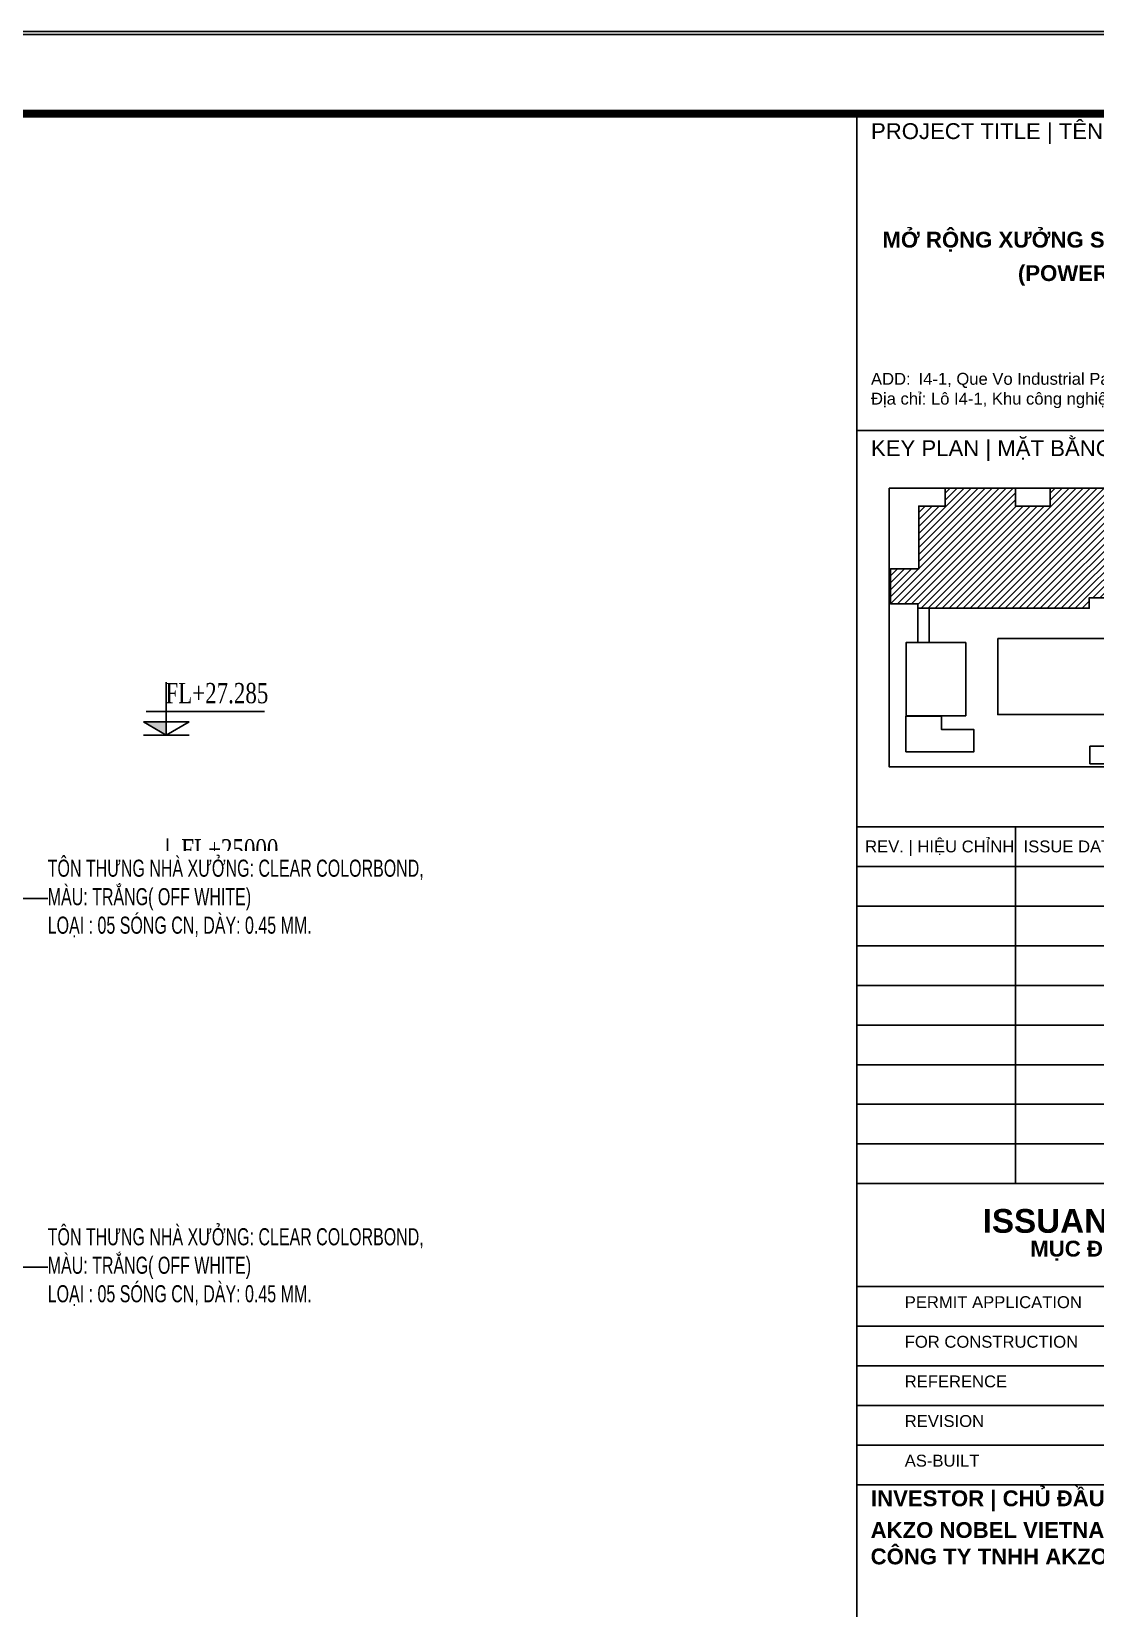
# Model space of a CAD drawing. Header units: inches. Extents: x 340055 to 349452, y -34649 to -30845.
# Drawn here: x 345336.8 to 345492.5, y -31993.2 to -31762.4 of the extents above; entities that cross this region are included whole.
import ezdxf

# ---------------------------------------------------------------- set-up
doc = ezdxf.new("R2010")
doc.units = ezdxf.units.IN
doc.header["$MEASUREMENT"] = 0
for name, color, linetype in [('250', 250, 'Continuous'), ('3', 3, 'Continuous'), ('NET IN', 3, 'Continuous')]:
    doc.layers.add(name, color=color, linetype=linetype)
for name, color, linetype, lineweight in [('TL-TIILE BLOCK A2$0$TL-TITLE BLOCK - TEXT @ 1', 7, 'Continuous', 25), ('TL-TIILE BLOCK A2$0$TL-TITLE BLOCK 1', 7, 'Continuous', 50), ('TL-TIILE BLOCK A2$0$TL-TITLE BLOCK 2', 7, 'Continuous', 25), ('TL-TITLE BLOCK - TEXT', 7, 'Continuous', 25)]:
    doc.layers.add(name, color=color, linetype=linetype, lineweight=lineweight)
doc.styles.add('ST1H', font='vnshxh.shx', dxfattribs={"width": 0.7})
doc.styles.add('TL-TIILE BLOCK A2$0$MEP-TEXT T.BLOCK 1', font='arial.ttf', dxfattribs={"height": 1.5})
doc.styles.add('TL-TIILE BLOCK A2$0$MEP-TEXT T.BLOCK 2', font='arial.ttf')
doc.styles.add('TL-TIILE BLOCK A2$0$MEP-TEXT T.BLOCK 3', font='arial.ttf', dxfattribs={"height": 3})
doc.styles.add('vntimeh.shx', font='vntimeh.shx', dxfattribs={"width": 0.8, "bigfont": 'bigfont.shx'})
doc.dimstyles.new('3', dxfattribs={"dimtxt": 3.5, "dimasz": 1.8, "dimexe": 1, "dimexo": 0, "dimgap": 1, "dimtad": 1, "dimdec": 0, "dimlfac": 3, "dimzin": 0, "dimdsep": 46, "dimtxsty": 'ST1H', "dimblk": 'OBLIQUE', "dimcen": 1, "dimdle": 1, "dimclrd": 8, "dimclre": 8, "dimclrt": 3, "dimadec": 0, "dimazin": 0, "dimtfac": 1, "dimtdec": 0, "dimtix": 1, "dimtofl": 0, "dimtmove": 1, "dimatfit": 3, "dimfxl": 0, "dimtolj": 1, "dimtzin": 0, "dimlwd": -1, "dimlwe": -1, "dimarcsym": 0})

# ---------------------------------------------------------------- blocks, each defined once
blk = doc.blocks.new('cos')
at = {"color": 8}
for p, q in [((0, 0), (0, 7.82)), ((-3, 3.49), (14.52, 3.49)), ((0, 1.99), (-3.39, 1.99)), ((0, 0), (-3.39, 1.99)), ((0, 1.99), (3.39, 1.99)), ((0, 0), (3.39, 1.99))]:
    blk.add_line(p, q, dxfattribs=at)
at = {"color": 4}
for p in [(-3.39, 0), (3.39, 0)]:
    blk.add_line(p, (0, 0), dxfattribs=at)
at = {"color": 8}
blk.add_solid([(0, 0), (-3.39, 1.99), (0, 1.99)], dxfattribs=at)
at = {"layer": '3', "color": 3, "style": 'vntimeh.shx', "width": 0.75}
blk.add_attdef('DSD', (1.32, 4.73), '', height=3, dxfattribs=at)
blk = doc.blocks.new('_Oblique')
at = {"color": 0, "linetype": 'ByBlock', "lineweight": -2}
blk.add_line((-0.5, -0.5), (0.5, 0.5), dxfattribs=at)
blk = doc.blocks.new('kt kien truc 1')
at = {"layer": 'TL-TITLE BLOCK - TEXT', "ltscale": 5}
h = blk.add_hatch(dxfattribs=at)
h.set_pattern_fill('ANSI31', color=252, scale=5)
h.set_pattern_definition([(45, (0.60566, 1.00843), (-0.44194174, 0.44194174), [])])
h.paths.add_polyline_path([(545.12, 360.52), (542.22, 360.52), (542.22, 362.74), (533.38, 362.74), (533.38, 360.49), (529, 360.49), (529, 362.74), (520.15, 362.74), (520.15, 360.49), (516.81, 360.49), (516.81, 352.55), (513.24, 352.56), (513.24, 348.16), (516.7, 348.16), (516.7, 347.6), (538.32, 347.6), (538.32, 348.92), (545.12, 348.92)])
at = {"layer": 'Defpoints', "color": 8}
blk.add_lwpolyline([(0, 0), (594, 0), (594, 420), (0, 420)], close=True, dxfattribs=at)
at = {"layer": 'TL-TIILE BLOCK A2$0$TL-TITLE BLOCK 1', "const_width": 1}
blk.add_lwpolyline([(20, 10), (579, 10), (584, 15), (584, 405), (579, 410), (20, 410), (15, 405), (15, 15)], close=True, dxfattribs=at)
at = {"layer": 'TL-TIILE BLOCK A2$0$TL-TITLE BLOCK 2'}
for p, q in [((509, 410), (509, 10)), ((584, 370), (509, 370)), ((584, 320), (509, 320)), ((584, 320), (509, 320)), ((529, 320), (529, 275)), ((584, 315), (509, 315)), ((584, 310), (509, 310)), ((584, 305), (509, 305)), ((584, 300), (509, 300)), ((584, 295), (509, 295)), ((584, 290), (509, 290)), ((584, 285), (509, 285)), ((584, 280), (509, 280)), ((584, 275), (509, 275)), ((584, 262), (509, 262)), ((584, 257), (509, 257)), ((584, 252), (509, 252)), ((584, 247), (509, 247)), ((584, 242), (509, 242)), ((509, 237), (584, 237))]:
    blk.add_line(p, q, dxfattribs=at)
at = {"layer": 'TL-TITLE BLOCK - TEXT'}
for points in [[(513.08, 362.74), (578.82, 362.74), (578.82, 327.57), (513.08, 327.57)], [(518.14, 347.6), (516.7, 347.6), (516.7, 343.27), (518.14, 343.27)], [(522.74, 343.27), (515.2, 343.27), (515.2, 334.03), (522.74, 334.03)], [(526.77, 343.77), (548.22, 343.77), (548.22, 334.18), (526.77, 334.18)], [(538.4, 330.18), (551.6, 330.18), (551.6, 327.98), (538.4, 327.98)]]:
    blk.add_lwpolyline(points, close=True, dxfattribs=at)
for points in [[(545.12, 360.52), (542.22, 360.52), (542.22, 362.74), (533.38, 362.74), (533.38, 360.49), (529, 360.49), (529, 362.74), (520.15, 362.74), (520.15, 360.49), (516.81, 360.49), (516.81, 352.55), (513.24, 352.56), (513.24, 348.16), (516.7, 348.16), (516.7, 347.6), (538.32, 347.6), (538.32, 348.92), (545.12, 348.92), (545.12, 360.52)], [(515.19, 333.96), (519.69, 333.96), (519.68, 332.29), (523.77, 332.29), (523.77, 329.49), (515.19, 329.49), (515.19, 333.96), (515.19, 333.96)]]:
    blk.add_lwpolyline(points, dxfattribs=at)
at = {"layer": 'TL-TIILE BLOCK A2$0$TL-TITLE BLOCK - TEXT @ 1', "attachment_point": 1}
for s, width, heights, insert, char_height, style in [('PROJECT TITLE | TÊN DỰ ÁN', 66.5482, [0], (510.78, 408.79), 2, 'TL-TIILE BLOCK A2$0$MEP-TEXT T.BLOCK 2'), ('\\pi0.50923;{\\fArial|b1|i0|c0|p34;MỞ RỘNG XƯỞNG SẢN XUẤT SƠN CÔNG NGHIỆP}', 68.8384, [0], (511.72, 395.1), 2, 'TL-TIILE BLOCK A2$0$MEP-TEXT T.BLOCK 3'), ('\\pi0.50924;{\\fArial|b1|i0|c0|p34;(POWER PROJECT)}', 32.1689, [0], (528.82, 390.88), 2, 'TL-TIILE BLOCK A2$0$MEP-TEXT T.BLOCK 3'), ('ADD:^II4-1, Que Vo Industrial Park, Bac Ninh Province, Viet Nam ', 66.5482, [0], (510.78, 377.29), 1.5, 'TL-TIILE BLOCK A2$0$MEP-TEXT T.BLOCK 1'), ('Địa chỉ: Lô I4-1, Khu công nghiệp Quế Võ, Bắc Ninh, Việt Nam', 66.5482, [0], (510.78, 374.79), 1.5, 'TL-TIILE BLOCK A2$0$MEP-TEXT T.BLOCK 1'), ('KEY PLAN | MẶT BẰNG ĐỊNH VỊ', 66.5482, [0], (510.78, 368.79), 2, 'TL-TIILE BLOCK A2$0$MEP-TEXT T.BLOCK 2'), ('REV. | HIỆU CHỈNH', 37.618, [0], (510.04, 318.29), 1.5, 'TL-TIILE BLOCK A2$0$MEP-TEXT T.BLOCK 1'), ('ISSUE DATE | NGÀY', 37.618, [0], (530.04, 318.29), 1.5, 'TL-TIILE BLOCK A2$0$MEP-TEXT T.BLOCK 1'), ('\\pi11.8638;{\\fArial|b1|i0|c0|p34;ISSUANCE PURPOSE}', 66.5482, [0], (513.01, 271.79), 3, 'TL-TIILE BLOCK A2$0$MEP-TEXT T.BLOCK 3'), ('\\pi17.8812;{\\fArial|b1|i0|c0|p34;MỤC ĐÍCH PHÁT HÀNH}', 66.5482, [0], (513.01, 267.79), 2, 'TL-TIILE BLOCK A2$0$MEP-TEXT T.BLOCK 2'), ('PERMIT APPLICATION ', 44.9946, [0], (515.04, 260.79), 1.5, 'TL-TIILE BLOCK A2$0$MEP-TEXT T.BLOCK 1'), ('FOR CONSTRUCTION', 44.9946, [0], (515.04, 255.79), 1.5, 'TL-TIILE BLOCK A2$0$MEP-TEXT T.BLOCK 1'), ('REFERENCE ', 44.9946, [0], (515.04, 250.79), 1.5, 'TL-TIILE BLOCK A2$0$MEP-TEXT T.BLOCK 1'), ('REVISION', 44.9946, [1.55], (515.04, 245.79), 1.5, 'TL-TIILE BLOCK A2$0$MEP-TEXT T.BLOCK 1'), ('AS-BUILT ', 44.9946, [0], (515.04, 240.79), 1.5, 'TL-TIILE BLOCK A2$0$MEP-TEXT T.BLOCK 1'), ('{\\fArial|b1|i0|c0|p34;INVESTOR | CHỦ ĐẦU TƯ}', 66.5482, [0], (510.78, 236.29), 2, 'TL-TIILE BLOCK A2$0$MEP-TEXT T.BLOCK 2'), ('\\pi5.64586;{\\fArial|b1|i0|c0|p34;AKZO NOBEL VIETNAM CO., LTD\\PCÔNG TY TNHH AKZO NOBEL VIỆT NAM}', 66.5482, [0], (505.09, 232.29), 2, 'TL-TIILE BLOCK A2$0$MEP-TEXT T.BLOCK 2')]:
    blk.add_mtext_dynamic_manual_height_columns(s, width=width, gutter_width=15, heights=heights, dxfattribs=dict(at, insert=insert, char_height=char_height, style=style))

msp = doc.modelspace()

# ---------------------------------------------------------------- block references
at = {"layer": '250'}
ref = msp.add_blockref('cos', (345356.5085, -31865.3854), dxfattribs=dict(at, xscale=0.98876953125, yscale=0.98876953125, zscale=0.98876953125))
ref.add_attrib('DSD', 'FL+27.285', (345356.382, -31860.7098), dxfattribs={"layer": '3', "color": 3, "height": 2.96631, "style": 'vntimeh.shx', "width": 0.75})
ref = msp.add_blockref('cos', (345356.7032, -31888.2395), dxfattribs=dict(at, xscale=0.98876953125, yscale=0.98876953125, zscale=0.98876953125))
ref.add_attrib('DSD', 'FL+25000', (345358.6955, -31883.5639), dxfattribs={"layer": '3', "color": 3, "height": 2.96631, "style": 'vntimeh.shx', "width": 0.75})

# ---------------------------------------------------------------- texts
at = {"color": 1, "true_color": 0xfa051e, "insert": (345339.1575, -31943.2126), "char_height": 2.5, "attachment_point": 4, "style": 'ST1H', "bg_fill": 2}
msp.add_mtext('\\A1;t«n th\xadng nhµ x\xadëng: CLEAR COLORBOND, \\Pmµu: tr¾ng( Off white) \\PLo¹i : 05 sãng cn, dµy: 0.45 mm.', dxfattribs=at)

# ---------------------------------------------------------------- next in the draw order: texts
at = {"color": 1, "true_color": 0xfa051e, "insert": (345339.1575, -31889.2902), "char_height": 2.5, "attachment_point": 4, "style": 'ST1H', "bg_fill": 2}
msp.add_mtext('\\A1;t«n th\xadng nhµ x\xadëng: CLEAR COLORBOND, \\Pmµu: tr¾ng( Off white) \\PLo¹i : 05 sãng cn, dµy: 0.45 mm.', dxfattribs=at)

# ---------------------------------------------------------------- next in the draw order: leaders
at = {"color": 9}
msp.add_leader([(345315.9733, -31959.1601), (345318.0086, -31943.2126), (345339.1575, -31943.2126)], dimstyle='3', override={"dimgap": 1, "dimtad": 0}, dxfattribs=at)

# ---------------------------------------------------------------- next in the draw order: linework, layer by layer
at = {"layer": 'NET IN'}
msp.add_lwpolyline([(344867.3504, -31762.4377), (345556.1302, -31762.4377), (345556.1302, -32249.0382), (344867.3504, -32249.0382)], close=True, dxfattribs=at)

# ---------------------------------------------------------------- next in the draw order: block references
at = {"layer": '3', "xscale": 1.159562065285868, "yscale": 1.159562065285868, "zscale": 1.159562065285868}
msp.add_blockref('kt kien truc 1', (344867.3504, -32249.8692), dxfattribs=at)

# ---------------------------------------------------------------- next in the draw order: leaders
at = {"color": 9}
msp.add_leader([(345315.9733, -31905.2377), (345318.0086, -31889.2902), (345339.1575, -31889.2902)], dimstyle='3', override={"dimgap": 1, "dimtad": 0}, dxfattribs=at)

doc.saveas('drawing.dxf')
